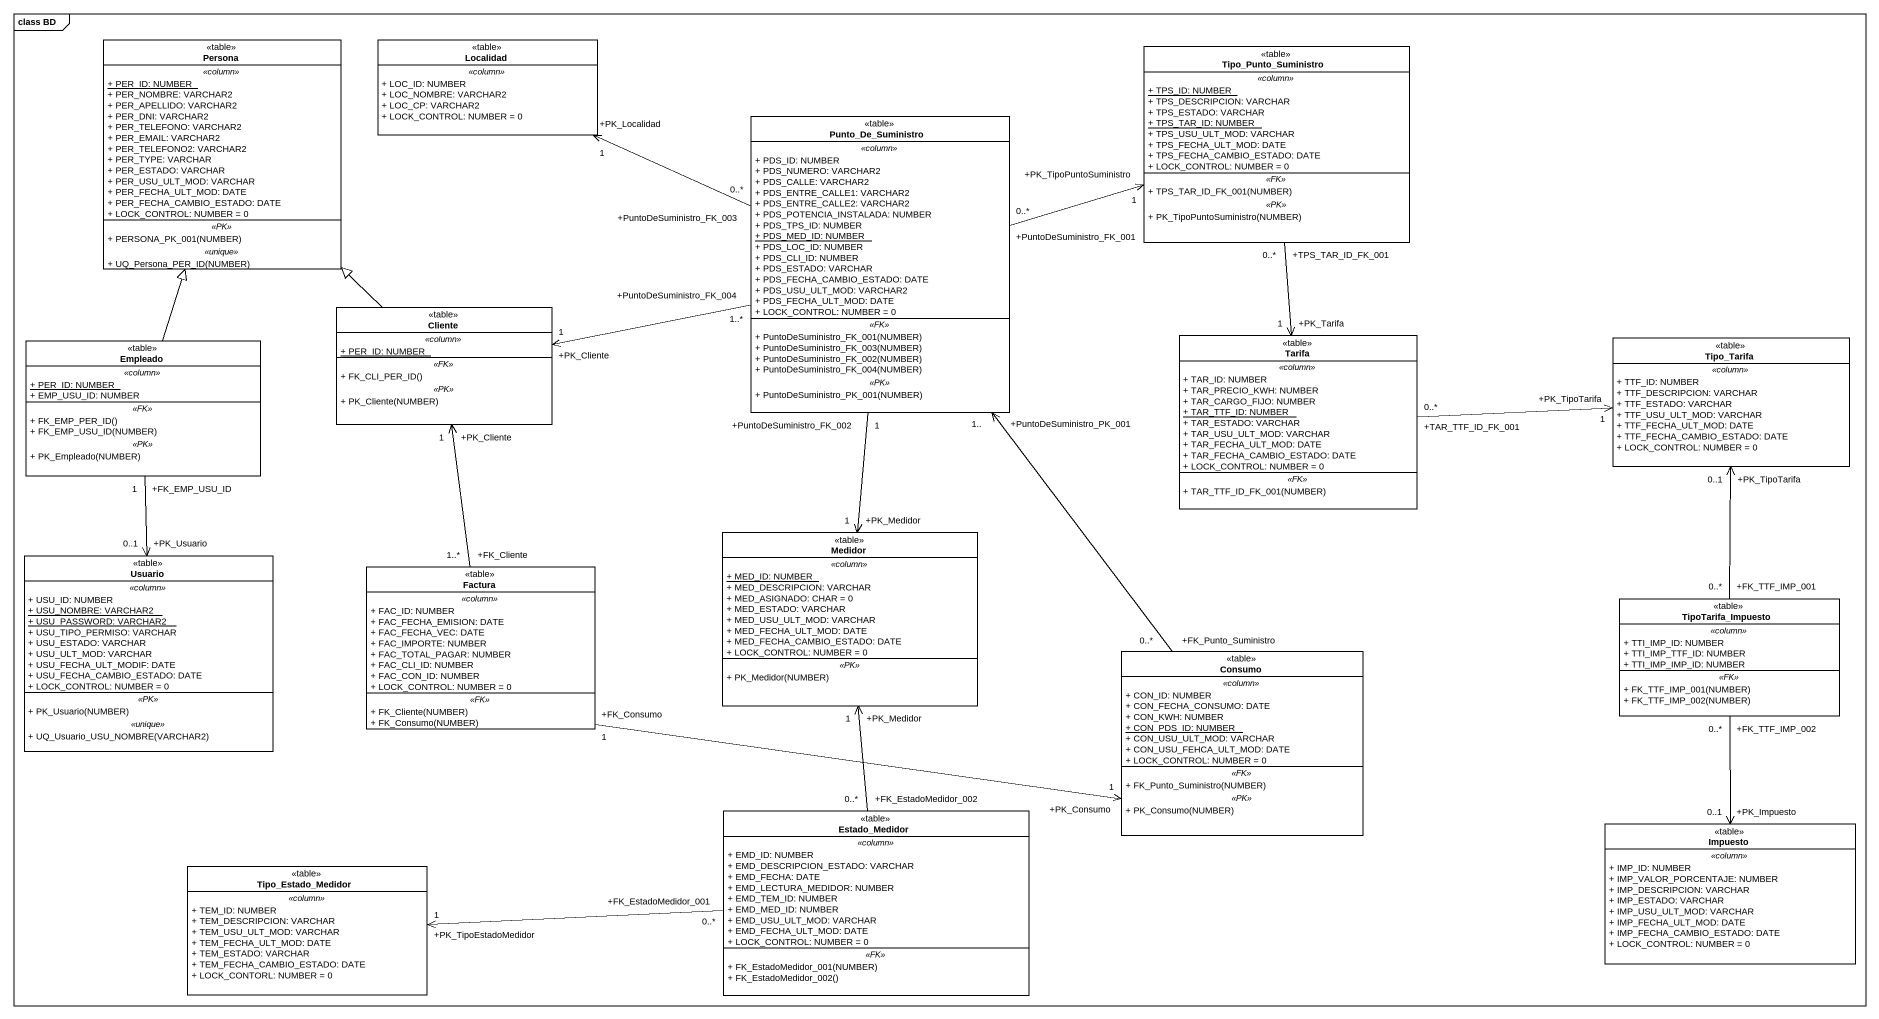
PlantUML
@startuml
mainframe class BD
hide circle
hide empty members
skinparam classAttributeIconSize 0
class Persona <<table>> {
  .. <<column>> ..
  {static} + PER_ID: NUMBER
  + PER_NOMBRE: VARCHAR2
  + PER_APELLIDO: VARCHAR2
  + PER_DNI: VARCHAR2
  + PER_TELEFONO: VARCHAR2
  + PER_EMAIL: VARCHAR2
  + PER_TELEFONO2: VARCHAR2
  + PER_TYPE: VARCHAR
  + PER_ESTADO: VARCHAR
  + PER_USU_ULT_MOD: VARCHAR
  + PER_FECHA_ULT_MOD: DATE
  + PER_FECHA_CAMBIO_ESTADO: DATE
  + LOCK_CONTROL: NUMBER = 0
  .. <<PK>> ..
  + PERSONA_PK_001(NUMBER)
  .. <<unique>> ..
  + UQ_Persona_PER_ID(NUMBER)
}
class Localidad <<table>> {
  .. <<column>> ..
  + LOC_ID: NUMBER
  + LOC_NOMBRE: VARCHAR2
  + LOC_CP: VARCHAR2
  + LOCK_CONTROL: NUMBER = 0
}
class Tipo_Punto_Suministro <<table>> {
  .. <<column>> ..
  {static} + TPS_ID: NUMBER
  + TPS_DESCRIPCION: VARCHAR
  + TPS_ESTADO: VARCHAR
  {static} + TPS_TAR_ID: NUMBER
  + TPS_USU_ULT_MOD: VARCHAR
  + TPS_FECHA_ULT_MOD: DATE
  + TPS_FECHA_CAMBIO_ESTADO: DATE
  + LOCK_CONTROL: NUMBER = 0
  .. <<FK>> ..
  + TPS_TAR_ID_FK_001(NUMBER)
  .. <<PK>> ..
  + PK_TipoPuntoSuministro(NUMBER)
}
class Punto_De_Suministro <<table>> {
  .. <<column>> ..
  + PDS_ID: NUMBER
  + PDS_NUMERO: VARCHAR2
  + PDS_CALLE: VARCHAR2
  + PDS_ENTRE_CALLE1: VARCHAR2
  + PDS_ENTRE_CALLE2: VARCHAR2
  + PDS_POTENCIA_INSTALADA: NUMBER
  + PDS_TPS_ID: NUMBER
  {static} + PDS_MED_ID: NUMBER
  + PDS_LOC_ID: NUMBER
  + PDS_CLI_ID: NUMBER
  + PDS_ESTADO: VARCHAR
  + PDS_FECHA_CAMBIO_ESTADO: DATE
  + PDS_USU_ULT_MOD: VARCHAR2
  + PDS_FECHA_ULT_MOD: DATE
  + LOCK_CONTROL: NUMBER = 0
  .. <<FK>> ..
  + PuntoDeSuministro_FK_001(NUMBER)
  + PuntoDeSuministro_FK_003(NUMBER)
  + PuntoDeSuministro_FK_002(NUMBER)
  + PuntoDeSuministro_FK_004(NUMBER)
  .. <<PK>> ..
  + PuntoDeSuministro_PK_001(NUMBER)
}
class Cliente <<table>> {
  .. <<column>> ..
  {static} + PER_ID: NUMBER
  .. <<FK>> ..
  + FK_CLI_PER_ID()
  .. <<PK>> ..
  + PK_Cliente(NUMBER)
}
class Empleado <<table>> {
  .. <<column>> ..
  {static} + PER_ID: NUMBER
  + EMP_USU_ID: NUMBER
  .. <<FK>> ..
  + FK_EMP_PER_ID()
  + FK_EMP_USU_ID(NUMBER)
  .. <<PK>> ..
  + PK_Empleado(NUMBER)
}
class Tarifa <<table>> {
  .. <<column>> ..
  + TAR_ID: NUMBER
  + TAR_PRECIO_KWH: NUMBER
  + TAR_CARGO_FIJO: NUMBER
  {static} + TAR_TTF_ID: NUMBER
  + TAR_ESTADO: VARCHAR
  + TAR_USU_ULT_MOD: VARCHAR
  + TAR_FECHA_ULT_MOD: DATE
  + TAR_FECHA_CAMBIO_ESTADO: DATE
  + LOCK_CONTROL: NUMBER = 0
  .. <<FK>> ..
  + TAR_TTF_ID_FK_001(NUMBER)
}
class Tipo_Tarifa <<table>> {
  .. <<column>> ..
  + TTF_ID: NUMBER
  + TTF_DESCRIPCION: VARCHAR
  + TTF_ESTADO: VARCHAR
  + TTF_USU_ULT_MOD: VARCHAR
  + TTF_FECHA_ULT_MOD: DATE
  + TTF_FECHA_CAMBIO_ESTADO: DATE
  + LOCK_CONTROL: NUMBER = 0
}
class Medidor <<table>> {
  .. <<column>> ..
  {static} + MED_ID: NUMBER
  + MED_DESCRIPCION: VARCHAR
  + MED_ASIGNADO: CHAR = 0
  + MED_ESTADO: VARCHAR
  + MED_USU_ULT_MOD: VARCHAR
  + MED_FECHA_ULT_MOD: DATE
  + MED_FECHA_CAMBIO_ESTADO: DATE
  + LOCK_CONTROL: NUMBER = 0
  .. <<PK>> ..
  + PK_Medidor(NUMBER)
}
class Usuario <<table>> {
  .. <<column>> ..
  + USU_ID: NUMBER
  {static} + USU_NOMBRE: VARCHAR2
  {static} + USU_PASSWORD: VARCHAR2
  + USU_TIPO_PERMISO: VARCHAR
  + USU_ESTADO: VARCHAR
  + USU_ULT_MOD: VARCHAR
  + USU_FECHA_ULT_MODIF: DATE
  + USU_FECHA_CAMBIO_ESTADO: DATE
  + LOCK_CONTROL: NUMBER = 0
  .. <<PK>> ..
  + PK_Usuario(NUMBER)
  .. <<unique>> ..
  + UQ_Usuario_USU_NOMBRE(VARCHAR2)
}
class Factura <<table>> {
  .. <<column>> ..
  + FAC_ID: NUMBER
  + FAC_FECHA_EMISION: DATE
  + FAC_FECHA_VEC: DATE
  + FAC_IMPORTE: NUMBER
  + FAC_TOTAL_PAGAR: NUMBER
  + FAC_CLI_ID: NUMBER
  + FAC_CON_ID: NUMBER
  + LOCK_CONTROL: NUMBER = 0
  .. <<FK>> ..
  + FK_Cliente(NUMBER)
  + FK_Consumo(NUMBER)
}
class TipoTarifa_Impuesto <<table>> {
  .. <<column>> ..
  + TTI_IMP_ID: NUMBER
  + TTI_IMP_TTF_ID: NUMBER
  + TTI_IMP_IMP_ID: NUMBER
  .. <<FK>> ..
  + FK_TTF_IMP_001(NUMBER)
  + FK_TTF_IMP_002(NUMBER)
}
class Consumo <<table>> {
  .. <<column>> ..
  + CON_ID: NUMBER
  + CON_FECHA_CONSUMO: DATE
  + CON_KWH: NUMBER
  {static} + CON_PDS_ID: NUMBER
  + CON_USU_ULT_MOD: VARCHAR
  + CON_USU_FEHCA_ULT_MOD: DATE
  + LOCK_CONTROL: NUMBER = 0
  .. <<FK>> ..
  + FK_Punto_Suministro(NUMBER)
  .. <<PK>> ..
  + PK_Consumo(NUMBER)
}
class Estado_Medidor <<table>> {
  .. <<column>> ..
  + EMD_ID: NUMBER
  + EMD_DESCRIPCION_ESTADO: VARCHAR
  + EMD_FECHA: DATE
  + EMD_LECTURA_MEDIDOR: NUMBER
  + EMD_TEM_ID: NUMBER
  + EMD_MED_ID: NUMBER
  + EMD_USU_ULT_MOD: VARCHAR
  + EMD_FECHA_ULT_MOD: DATE
  + LOCK_CONTROL: NUMBER = 0
  .. <<FK>> ..
  + FK_EstadoMedidor_001(NUMBER)
  + FK_EstadoMedidor_002()
}
class Impuesto <<table>> {
  .. <<column>> ..
  + IMP_ID: NUMBER
  + IMP_VALOR_PORCENTAJE: NUMBER
  + IMP_DESCRIPCION: VARCHAR
  + IMP_ESTADO: VARCHAR
  + IMP_USU_ULT_MOD: VARCHAR
  + IMP_FECHA_ULT_MOD: DATE
  + IMP_FECHA_CAMBIO_ESTADO: DATE
  + LOCK_CONTROL: NUMBER = 0
}
class Tipo_Estado_Medidor <<table>> {
  .. <<column>> ..
  + TEM_ID: NUMBER
  + TEM_DESCRIPCION: VARCHAR
  + TEM_USU_ULT_MOD: VARCHAR
  + TEM_FECHA_ULT_MOD: DATE
  + TEM_ESTADO: VARCHAR
  + TEM_FECHA_CAMBIO_ESTADO: DATE
  + LOCK_CONTORL: NUMBER = 0
}
Tipo_Punto_Suministro "+TPS_TAR_ID_FK_001\n0..*" --> "+PK_Tarifa\n1" Tarifa
Punto_De_Suministro "+PuntoDeSuministro_FK_003\n0..*" -left-> "+PK_Localidad\n1" Localidad
Punto_De_Suministro "+PuntoDeSuministro_FK_001\n0..*" -right-> "+PK_TipoPuntoSuministro\n1" Tipo_Punto_Suministro
Punto_De_Suministro "+PuntoDeSuministro_FK_004\n1..*" -left-> "+PK_Cliente\n1" Cliente
Punto_De_Suministro "+PuntoDeSuministro_FK_002\n1" --> "+PK_Medidor\n1" Medidor
Cliente -up-|> Persona
Empleado -up-|> Persona
Empleado "+FK_EMP_USU_ID\n1" --> "+PK_Usuario\n0..1" Usuario
Tarifa "+TAR_TTF_ID_FK_001\n0..*" -right-> "+PK_TipoTarifa\n1" Tipo_Tarifa
Factura "+FK_Cliente\n1..*" -up-> "+PK_Cliente\n1" Cliente
Factura "+FK_Consumo\n1" -right-> "+PK_Consumo\n1" Consumo
TipoTarifa_Impuesto "+FK_TTF_IMP_001\n0..*" -up-> "+PK_TipoTarifa\n0..1" Tipo_Tarifa
TipoTarifa_Impuesto "+FK_TTF_IMP_002\n0..*" --> "+PK_Impuesto\n0..1" Impuesto
Consumo "+FK_Punto_Suministro\n0..*" -up-> "+PuntoDeSuministro_PK_001\n1.." Punto_De_Suministro
Estado_Medidor "+FK_EstadoMedidor_002\n0..*" -up-> "+PK_Medidor\n1" Medidor
Estado_Medidor "+FK_EstadoMedidor_001\n0..*" -left-> "+PK_TipoEstadoMedidor\n1" Tipo_Estado_Medidor
@enduml
